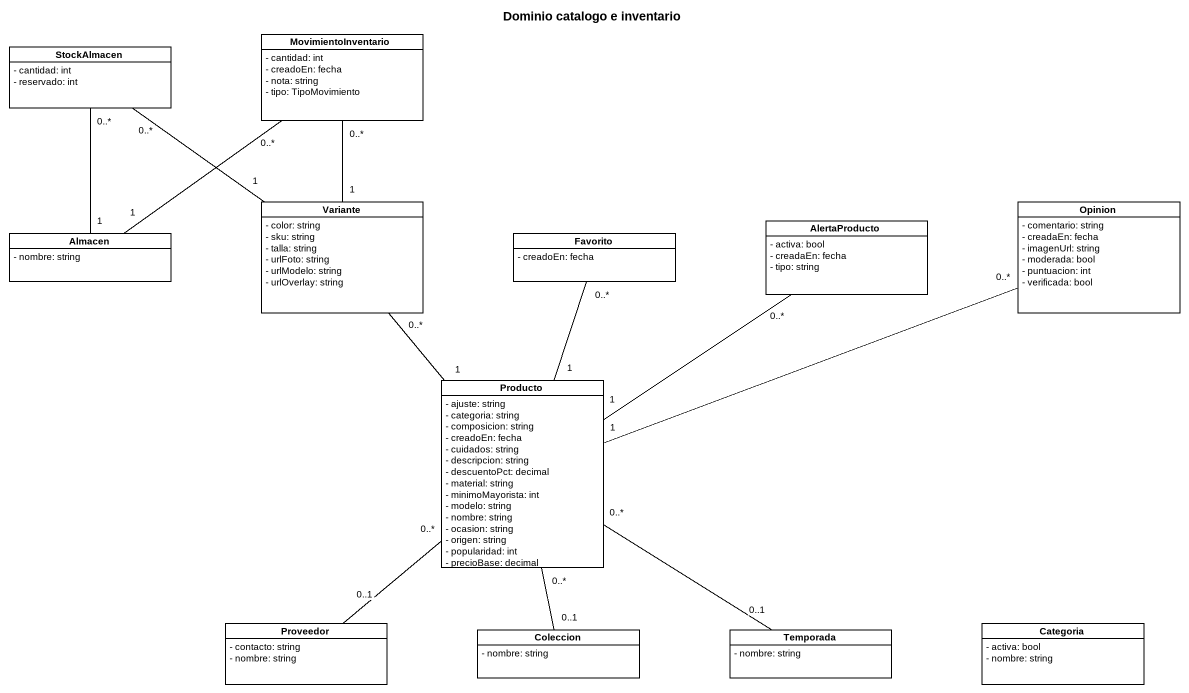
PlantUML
@startuml
title Dominio catalogo e inventario
hide circle
hide empty members
skinparam classAttributeIconSize 0
class StockAlmacen {
  - cantidad: int
  - reservado: int
}
class MovimientoInventario {
  - cantidad: int
  - creadoEn: fecha
  - nota: string
  - tipo: TipoMovimiento
}
class Variante {
  - color: string
  - sku: string
  - talla: string
  - urlFoto: string
  - urlModelo: string
  - urlOverlay: string
}
class AlertaProducto {
  - activa: bool
  - creadaEn: fecha
  - tipo: string
}
class Opinion {
  - comentario: string
  - creadaEn: fecha
  - imagenUrl: string
  - moderada: bool
  - puntuacion: int
  - verificada: bool
}
class Almacen {
  - nombre: string
}
class Favorito {
  - creadoEn: fecha
}
class Producto {
  - ajuste: string
  - categoria: string
  - composicion: string
  - creadoEn: fecha
  - cuidados: string
  - descripcion: string
  - descuentoPct: decimal
  - material: string
  - minimoMayorista: int
  - modelo: string
  - nombre: string
  - ocasion: string
  - origen: string
  - popularidad: int
  - precioBase: decimal
}
class Proveedor {
  - contacto: string
  - nombre: string
}
class Coleccion {
  - nombre: string
}
class Temporada {
  - nombre: string
}
class Categoria {
  - activa: bool
  - nombre: string
}
StockAlmacen "0..*" -- "1" Variante
StockAlmacen "0..*" -- "1" Almacen
MovimientoInventario "0..*" -- "1" Variante
MovimientoInventario "0..*" -- "1" Almacen
Variante "0..*" -- "1" Producto
AlertaProducto "0..*" -- "1" Producto
Opinion "0..*" -left- "1" Producto
Favorito "0..*" -- "1" Producto
Producto "0..*" -- "0..1" Proveedor
Producto "0..*" -- "0..1" Coleccion
Producto "0..*" -- "0..1" Temporada
@enduml
